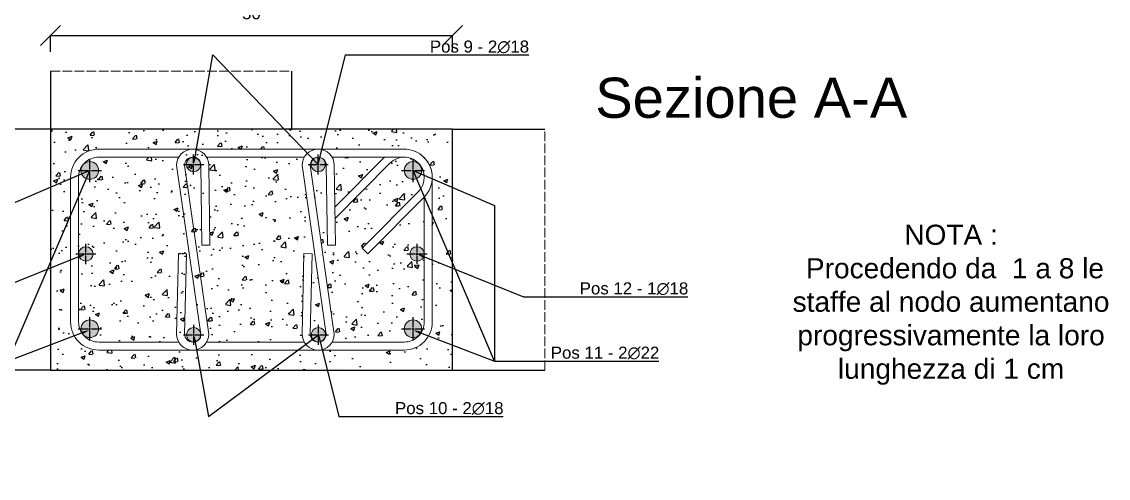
# Model space of a CAD drawing. Header units: millimetres. Extents: x -455371 to 117772, y -78417 to 116564.
# Drawn here: x -243904 to -242553, y 109759 to 110327 of the extents above; entities that cross this region are included whole.
import ezdxf
from ezdxf import colors
from ezdxf.entities.mleader import LeaderData, LeaderLine
from ezdxf.math import Vec2, Vec3

# ---------------------------------------------------------------- set-up
doc = ezdxf.new("R2010")
doc.units = ezdxf.units.MM
doc.linetypes.add('ACAD_ISO02W100', pattern=[15, 12, -3])
doc.linetypes.add('CENTER2', pattern=[28.575, 19.05, -3.175, 3.175, -3.175])
doc.layers.get('0').update_dxf_attribs({"color": 255})
for name, color, linetype, lineweight in [('armature', 5, 'Continuous', 18), ('Cls', 7, 'Continuous', 25), ('quote', 5, 'Continuous', 15), ('RETINO ARMATURE', 253, 'Continuous', 15), ('Scritte', 7, 'Continuous', 15), ('staffe', 10, 'Continuous', 15), ('tratteggio 1 a 50', 230, 'ACAD_ISO02W100', 15)]:
    doc.layers.add(name, color=color, linetype=linetype, lineweight=lineweight)
doc.layers.add('RETINI', color=253, linetype='Continuous')
doc.styles.get("Standard").update_dxf_attribs({"font": 'arial.ttf'})
doc.dimstyles.new('scala 1 a 10', dxfattribs={"dimtxt": 15, "dimasz": 25, "dimexe": 0.183, "dimexo": 0.1, "dimgap": 20, "dimtad": 2, "dimdec": 0, "dimlfac": 0.1, "dimzin": 0, "dimdsep": 46, "dimtxsty": 'Standard', "dimblk": 'OBLIQUE', "dimcen": -25, "dimadec": 0, "dimazin": 0, "dimtfac": 1, "dimtdec": 0, "dimtofl": 0, "dimtmove": 0, "dimatfit": 3, "dimfxl": 20, "dimfxlon": 1, "dimtolj": 1, "dimtzin": 0, "dimarcsym": 0})
pattern_1 = [(50, (93830.4, -741.354), (52.833554, -4.622335), [5.5245, -60.7695]), (355, (93830.4, -741.354), (-10.220592, 55.406485), [4.4196, -48.6157694]), (100.451445, (93834.804, -741.74), (42.612962, 50.784148), [4.6951026, -51.646171]), (46.1842, (93830.4, -726.62), (78.612922, -12.192275), [8.28675, -91.15425]), (96.635558, (93836.95, -727.64), (68.847199, 71.753576), [7.042657, -77.469326]), (351.18415, (93830.4, -726.62), (68.847199, 71.753576), [6.62939, -72.923322]), (21, (93837.767, -730.305), (43.9681735, -29.6569075), [5.5245, -60.7695]), (326, (93837.767, -730.305), (17.922588, 53.41451), [4.4196, -48.6156]), (71.451445, (93841.43, -732.776), (61.8907616, 23.757603), [4.6951026, -51.646082]), (37.5, (93830.401, -741.354), (0.8956949, 24.5209613), [0, -48.02632, 0, -49.3522, 0, -48.79975]), (7.5, (93830.4, -741.354), (19.3777021, 29.0523667), [0, -28.13812, 0, -46.92142, 0, -18.59915]), (327.5, (93813.975, -741.354), (39.3212726, -1.6613358), [0, -18.415, 0, -57.4548, 0, -76.2381]), (317.5, (93806.61, -741.354), (42.9574626, 7.3736824), [0, -23.9395, 0, -38.15588, 0, -54.1401])]

# ---------------------------------------------------------------- blocks, each defined once
blk = doc.blocks.new('*U3361')
at = {"layer": 'Cls', "color": 0, "linetype": 'CENTER2', "transparency": 16777216}
for p, q in [((0, 2.2), (0, 14.5)), ((-14.5, 0), (-2.2, 0)), ((2.2, 0), (14.5, 0)), ((0, -14.5), (0, -2.2))]:
    blk.add_line(p, q, dxfattribs=at)
at = {"layer": 'Cls', "color": 0, "linetype": 'Continuous', "transparency": 16777216}
for p, q in [((-1.1, 0), (1.1, 0)), ((0, -1.1), (0, 1.1))]:
    blk.add_line(p, q, dxfattribs=at)
blk = doc.blocks.new('*U3362')
at = {"layer": 'Cls', "color": 0, "linetype": 'CENTER2', "transparency": 16777216}
for p, q in [((-12.5, 0), (-1.8, 0)), ((0, 1.8), (0, 12.5)), ((1.8, 0), (12.5, 0)), ((0, -12.5), (0, -1.8))]:
    blk.add_line(p, q, dxfattribs=at)
at = {"layer": 'Cls', "color": 0, "linetype": 'Continuous', "transparency": 16777216}
for p, q in [((-0.9, 0), (0.9, 0)), ((0, -0.9), (0, 0.9))]:
    blk.add_line(p, q, dxfattribs=at)
blk = doc.blocks.new('*U3338')
at = {"layer": 'Cls', "color": 0, "linetype": 'CENTER2', "transparency": 16777216}
for p, q in [((-12.5, 0), (-1.8, 0)), ((0, 1.8), (0, 12.5)), ((1.8, 0), (12.5, 0)), ((0, -12.5), (0, -1.8))]:
    blk.add_line(p, q, dxfattribs=at)
at = {"layer": 'Cls', "color": 0, "linetype": 'Continuous', "transparency": 16777216}
for p, q in [((-0.9, 0), (0.9, 0)), ((0, -0.9), (0, 0.9))]:
    blk.add_line(p, q, dxfattribs=at)
blk = doc.blocks.new('*U3339')
at = {"layer": 'Cls', "color": 0, "linetype": 'CENTER2', "transparency": 16777216}
for p, q in [((0, 2.2), (0, 14.5)), ((-14.5, 0), (-2.2, 0)), ((2.2, 0), (14.5, 0)), ((0, -14.5), (0, -2.2))]:
    blk.add_line(p, q, dxfattribs=at)
at = {"layer": 'Cls', "color": 0, "linetype": 'Continuous', "transparency": 16777216}
for p, q in [((-1.1, 0), (1.1, 0)), ((0, -1.1), (0, 1.1))]:
    blk.add_line(p, q, dxfattribs=at)
blk = doc.blocks.new('*U3340')
at = {"layer": 'Cls', "color": 0, "linetype": 'CENTER2', "transparency": 16777216}
for p, q in [((-12.5, 0), (-1.8, 0)), ((0, 1.8), (0, 12.5)), ((1.8, 0), (12.5, 0)), ((0, -12.5), (0, -1.8))]:
    blk.add_line(p, q, dxfattribs=at)
at = {"layer": 'Cls', "color": 0, "linetype": 'Continuous', "transparency": 16777216}
for p, q in [((-0.9, 0), (0.9, 0)), ((0, -0.9), (0, 0.9))]:
    blk.add_line(p, q, dxfattribs=at)
blk = doc.blocks.new('*U3341')
at = {"layer": 'Cls', "color": 0, "linetype": 'CENTER2', "transparency": 16777216}
for p, q in [((0, 2.2), (0, 14.5)), ((-14.5, 0), (-2.2, 0)), ((2.2, 0), (14.5, 0)), ((0, -14.5), (0, -2.2))]:
    blk.add_line(p, q, dxfattribs=at)
at = {"layer": 'Cls', "color": 0, "linetype": 'Continuous', "transparency": 16777216}
for p, q in [((-1.1, 0), (1.1, 0)), ((0, -1.1), (0, 1.1))]:
    blk.add_line(p, q, dxfattribs=at)
blk = doc.blocks.new('*U3342')
at = {"layer": 'Cls', "color": 0, "linetype": 'CENTER2', "transparency": 16777216}
for p, q in [((-12.5, 0), (-1.8, 0)), ((0, 1.8), (0, 12.5)), ((1.8, 0), (12.5, 0)), ((0, -12.5), (0, -1.8))]:
    blk.add_line(p, q, dxfattribs=at)
at = {"layer": 'Cls', "color": 0, "linetype": 'Continuous', "transparency": 16777216}
for p, q in [((-0.9, 0), (0.9, 0)), ((0, -0.9), (0, 0.9))]:
    blk.add_line(p, q, dxfattribs=at)
blk = doc.blocks.new('*U3359')
at = {"layer": 'Cls', "color": 0, "linetype": 'CENTER2', "transparency": 16777216}
for p, q in [((-12.5, 0), (-1.8, 0)), ((0, 1.8), (0, 12.5)), ((1.8, 0), (12.5, 0)), ((0, -12.5), (0, -1.8))]:
    blk.add_line(p, q, dxfattribs=at)
at = {"layer": 'Cls', "color": 0, "linetype": 'Continuous', "transparency": 16777216}
for p, q in [((-0.9, 0), (0.9, 0)), ((0, -0.9), (0, 0.9))]:
    blk.add_line(p, q, dxfattribs=at)
blk = doc.blocks.new('*U3360')
at = {"layer": 'Cls', "color": 0, "linetype": 'CENTER2', "transparency": 16777216}
for p, q in [((0, 2.2), (0, 14.5)), ((-14.5, 0), (-2.2, 0)), ((2.2, 0), (14.5, 0)), ((0, -14.5), (0, -2.2))]:
    blk.add_line(p, q, dxfattribs=at)
at = {"layer": 'Cls', "color": 0, "linetype": 'Continuous', "transparency": 16777216}
for p, q in [((-1.1, 0), (1.1, 0)), ((0, -1.1), (0, 1.1))]:
    blk.add_line(p, q, dxfattribs=at)
blk = doc.blocks.new('*U3363')
at = {"layer": 'Cls', "color": 0, "linetype": 'CENTER2', "transparency": 16777216}
for p, q in [((-12.5, 0), (-1.8, 0)), ((0, 1.8), (0, 12.5)), ((1.8, 0), (12.5, 0)), ((0, -12.5), (0, -1.8))]:
    blk.add_line(p, q, dxfattribs=at)
at = {"layer": 'Cls', "color": 0, "linetype": 'Continuous', "transparency": 16777216}
for p, q in [((-0.9, 0), (0.9, 0)), ((0, -0.9), (0, 0.9))]:
    blk.add_line(p, q, dxfattribs=at)
blk = doc.blocks.new('_Oblique')
at = {"color": 0, "linetype": 'ByBlock', "lineweight": -2}
blk.add_line((-0.5, -0.5), (0.5, 0.5), dxfattribs=at)
blk = doc.blocks.new('*D3386')
at = {"layer": 'Defpoints', "color": 0, "transparency": 16777216}
for p in [(-243368.6, 110309.9), (-243868.6, 110193.6), (-243368.6, 110193.6)]:
    blk.add_point(p, dxfattribs=at)
at = {"layer": 'quote', "color": 0, "lineweight": -2, "transparency": 16777216}
for p, q in [((-243868.6, 110289.9), (-243868.6, 110310.1)), ((-243868.6, 110309.9), (-243368.6, 110309.9)), ((-243368.6, 110289.9), (-243368.6, 110310.1))]:
    blk.add_line(p, q, dxfattribs=at)
at = {"layer": 'quote', "color": 0, "lineweight": -2, "transparency": 16777216, "xscale": 25, "yscale": 25, "zscale": 25, "rotation": 180}
blk.add_blockref('_Oblique', (-243868.6, 110309.9), dxfattribs=at)
at = {"layer": 'quote', "color": 0, "lineweight": -2, "transparency": 16777216, "xscale": 25, "yscale": 25, "zscale": 25}
blk.add_blockref('_Oblique', (-243368.6, 110309.9), dxfattribs=at)
at = {"layer": 'quote', "color": 0, "transparency": 16777216, "insert": (-243618.6, 110337.6), "char_height": 15, "attachment_point": 5}
blk.add_mtext('\\A1;50', dxfattribs=at)
blk = doc.blocks.new('*D3387')
at = {"layer": 'Defpoints', "color": 0, "transparency": 16777216}
for p in [(-243368.6, 110193.6), (-244205.8, 109893.6), (-243368.6, 109893.6)]:
    blk.add_point(p, dxfattribs=at)
at = {"layer": 'quote', "color": 0, "lineweight": -2, "transparency": 16777216}
for p, q in [((-244185.8, 110193.6), (-244206, 110193.6)), ((-244205.8, 110193.6), (-244205.8, 109893.6)), ((-244185.8, 109893.6), (-244206, 109893.6))]:
    blk.add_line(p, q, dxfattribs=at)
at = {"layer": 'quote', "color": 0, "lineweight": -2, "transparency": 16777216, "xscale": 25, "yscale": 25, "zscale": 25}
for p, rotation in [((-244205.8, 110193.6), 90), ((-244205.8, 109893.6), 270)]:
    blk.add_blockref('_Oblique', p, dxfattribs=dict(at, rotation=rotation))
at = {"layer": 'quote', "color": 0, "transparency": 16777216, "insert": (-244233.5, 110043.6), "char_height": 15, "attachment_point": 5, "rotation": 90}
blk.add_mtext('\\A1;30', dxfattribs=at)

msp = doc.modelspace()

# ---------------------------------------------------------------- hatches: boundary and pattern name
at = {"layer": 'RETINI'}
h = msp.add_hatch(dxfattribs=at)
h.set_pattern_fill('AR-CONC', color=256, scale=0.29)
h.set_pattern_definition(pattern_1)
h.paths.add_polyline_path([(-243368.6, 110193.6), (-243868.6, 110193.6), (-243868.6, 109893.6), (-243368.6, 109893.6)])
h.paths.add_polyline_path([(-243393.6, 110133.6), (-243393.6, 109953.6, -0.414214), (-243428.6, 109918.6), (-243808.6, 109918.6, -0.414214), (-243843.6, 109953.6), (-243843.6, 110133.6, -0.414214), (-243808.6, 110168.6), (-243428.6, 110168.6, -0.414214)], flags=16)
h.paths.add_polyline_path([(-243535.5, 110158.6), (-243535.5, 110158.6, -0.414214), (-243526.5, 110149.6), (-243525.6, 110149.6, 0.38521)], flags=0)
h.paths.add_polyline_path([(-243405.1, 110142.1), (-243406.6, 110142.1, -1), (-243428.6, 110142.1, -0.414214), (-243417.6, 110153.1), (-243417.6, 110156, -0.193276)], flags=0)
h.paths.add_polyline_path([(-243403.6, 109953.6, -0.285636), (-243417.6, 109931.1), (-243417.6, 109934.1, -0.414214), (-243428.6, 109945.1, -1), (-243406.6, 109945.1), (-243405.1, 109945.1, 0.086564), (-243403.6, 109953.6), (-243403.6, 110038.2, -1), (-243421.6, 110038.2, -1), (-243403.6, 110038.2)], flags=0)
h.paths.add_polyline_path([(-243690.4, 109928.6), (-243690.4, 109937.6), (-243691.3, 109937.6), (-243699.4, 109937.6, 0.414214), (-243690.4, 109928.6), (-243690.4, 109928.6, -0.422218), (-243701.6, 109937.6), (-243701.7, 109937.6), (-243699.4, 110038.5), (-243709.4, 110038.7), (-243711.7, 109938.6, 1), (-243671.7, 109938.6), (-243701.7, 110148.6, -0.980013), (-243681.7, 110149), (-243680.3, 110049), (-243670.3, 110049.1), (-243671.7, 110149.1, 0.98592), (-243711.7, 110148.6), (-243682, 109940.7, -0.088534), (-243681.4, 109937.6, -1), (-243699.4, 109937.6), (-243701.6, 109937.6, 0.422218)], flags=16)
h.paths.add_polyline_path([(-243526.3, 109937.6, -1), (-243544.3, 109937.6, -1)], flags=0)
h.paths.add_polyline_path([(-243819.7, 110156), (-243819.7, 110153.1, -0.414214), (-243808.7, 110142.1, -1), (-243830.7, 110142.1), (-243832.2, 110142.1, 0.087042), (-243833.6, 110133.6), (-243833.6, 110038.2, -1), (-243815.6, 110038.2, -1), (-243833.6, 110038.2), (-243833.6, 109953.6, 0.086564), (-243832.2, 109945.1), (-243830.7, 109945.1, -1), (-243808.7, 109945.1, -0.414214), (-243819.7, 109934.1), (-243819.7, 109931.1, -0.285636), (-243833.6, 109953.6), (-243833.6, 110133.6, -0.285114)], flags=0)
h = msp.add_hatch(dxfattribs=at)
h.set_pattern_fill('AR-CONC', color=256, scale=0.29)
h.set_pattern_definition(pattern_1)
h.paths.add_polyline_path([(-243709.4, 110038.7), (-243695.9, 110038.4), (-243710.9, 110143, -0.204635), (-243709, 110158.6), (-243808.6, 110158.6, 0.115463), (-243819.7, 110156), (-243819.7, 110153.1, -0.414214), (-243808.7, 110142.1, -1), (-243830.7, 110142.1), (-243832.2, 110142.1, 0.087042), (-243833.6, 110133.6), (-243833.6, 110038.2, -1), (-243815.6, 110038.2, -1), (-243833.6, 110038.2), (-243833.6, 109953.6, 0.086564), (-243832.2, 109945.1), (-243830.7, 109945.1, -1), (-243808.7, 109945.1, -0.414214), (-243819.7, 109934.1), (-243819.7, 109931.1, 0.114975), (-243808.6, 109928.6), (-243709, 109928.6, -0.131652), (-243711.7, 109938.6)])
h = msp.add_hatch(dxfattribs=at)
h.set_pattern_fill('AR-CONC', color=256, scale=0.29)
h.set_pattern_definition(pattern_1)
h.paths.add_polyline_path([(-243553.2, 110038.7), (-243543.2, 110038.5), (-243545.5, 109938.5, 0.998301), (-243525.5, 109938.6), (-243555.5, 110148.6, -0.131653), (-243552.8, 110158.6), (-243674.4, 110158.6, -0.124447), (-243671.7, 110149.1), (-243670.3, 110049.1), (-243680.3, 110049), (-243681.7, 110149, 0.980013), (-243701.7, 110148.6), (-243671.7, 109938.6, -0.131652), (-243674.4, 109928.6), (-243552.8, 109928.6, -0.131652), (-243555.5, 109938.6)])
h = msp.add_hatch(dxfattribs=at)
h.set_pattern_fill('AR-CONC', color=256, scale=0.29)
h.set_pattern_definition(pattern_1)
h.paths.add_polyline_path([(-243403.6, 110038.2, -1), (-243421.6, 110038.2, -1), (-243403.6, 110038.2), (-243403.6, 110109.1), (-243473.7, 110038.2), (-243480.8, 110045.3), (-243410.9, 110116, 0.289543), (-243405.1, 110142.1), (-243406.6, 110142.1, -1), (-243428.6, 110142.1, -0.414214), (-243417.6, 110153.1), (-243417.6, 110156, 0.32833), (-243446.7, 110150.8), (-243514.6, 110082.2), (-243514.1, 110049.1), (-243524.1, 110049), (-243525.5, 110149, 0.01493), (-243525.6, 110149.6), (-243526.5, 110149.6, -1), (-243544.5, 110149.6), (-243545.5, 110149.6, 0.024997), (-243545.5, 110148.6), (-243515.5, 109938.6, -0.131652), (-243518.2, 109928.6), (-243428.6, 109928.6, 0.114975), (-243417.6, 109931.1), (-243417.6, 109934.1, -0.414214), (-243428.6, 109945.1, -1), (-243406.6, 109945.1), (-243405.1, 109945.1, 0.086564), (-243403.6, 109953.6)])
h = msp.add_hatch(dxfattribs=at)
h.set_pattern_fill('AR-CONC', color=256, scale=0.29)
h.set_pattern_definition(pattern_1)
h.paths.add_polyline_path([(-243453.1, 110158.6), (-243518.2, 110158.6, -0.124447), (-243515.5, 110149.1), (-243514.8, 110096.3)])
at = {"layer": 'RETINO ARMATURE'}
h = msp.add_hatch(color=256, dxfattribs=at)
h.dxf.hatch_style = 1
h.paths.add_polyline_path([(-243830.7, 110142.1, 1), (-243808.7, 110142.1, 1)])
h.paths.add_polyline_path([(-243833.6, 110038.2, 1), (-243815.6, 110038.2, 1)])
h.paths.add_polyline_path([(-243691.1, 110158.5, 0.396418), (-243699.5, 110149.6, 0.911059), (-243681.7, 110147.9), (-243681.7, 110149, 0.384742)])
h.paths.add_polyline_path([(-243690.5, 110158.6), (-243690.5, 110158.5, -0.352109), (-243681.7, 110149.6), (-243681.5, 110149.6, 0.414214)])
h.paths.add_polyline_path([(-243681.5, 110149.6), (-243681.7, 110149.6, -0.01493), (-243681.7, 110149), (-243681.7, 110147.9, 0.04654)])
h.paths.add_polyline_path([(-243544.5, 110149.6, 1), (-243526.5, 110149.6, 1)])
h = msp.add_hatch(color=256, dxfattribs=at)
h.dxf.hatch_style = 1
h.paths.add_polyline_path([(-243428.6, 110142.1, 1), (-243406.6, 110142.1, 1)])
h = msp.add_hatch(color=256, dxfattribs=at)
h.dxf.hatch_style = 1
h.paths.add_polyline_path([(-243808.7, 109945.1, 1), (-243830.7, 109945.1, 1)])
h.paths.add_polyline_path([(-243699.4, 109937.6, 0.399399), (-243690.9, 109928.6, 0.391097), (-243681.7, 109938.6), (-243682, 109940.7, 0.837334)])
h.paths.add_polyline_path([(-243681.4, 109937.6), (-243681.7, 109937.6, -0.350111), (-243690.4, 109928.6), (-243690.4, 109928.6, 0.414214)])
h.paths.add_polyline_path([(-243682, 109940.7), (-243681.7, 109938.6, -0.024544), (-243681.7, 109937.6), (-243681.4, 109937.6, 0.088534)])
h.paths.add_polyline_path([(-243544.3, 109937.6, 0.41083), (-243535.4, 109928.6, 0.101717), (-243531.5, 109929.4, 0.290552), (-243526.3, 109937.6, 1)])
h.paths.add_polyline_path([(-243403.6, 110038.2, 1), (-243421.6, 110038.2, 1)])
h.paths.add_polyline_path([(-243428.6, 109945.1, 1), (-243406.6, 109945.1, 1)])

# ---------------------------------------------------------------- linework, layer by layer
at = {"layer": 'armature'}
for centre, radius in [((-243819.7, 110142.1), 11), ((-243690.5, 110149.6), 9), ((-243535.5, 110149.6), 9), ((-243417.6, 110142.1), 11), ((-243824.6, 110038.2), 9), ((-243412.6, 110038.2), 9), ((-243819.7, 109945.1), 11), ((-243690.4, 109937.6), 9), ((-243535.3, 109937.6), 9), ((-243417.6, 109945.1), 11)]:
    msp.add_circle(centre, radius, dxfattribs=at)
at = {"layer": 'Cls'}
for points in [[(-243868.6, 110265.6), (-243868.6, 110193.6)], [(-243568.6, 110265.6), (-243568.6, 110193.6)], [(-243868.6, 110193.6), (-243983.7, 110193.6)], [(-243368.6, 110193.6), (-243868.6, 110193.6), (-243868.6, 109893.6), (-243368.6, 109893.6), (-243368.6, 110193.6)], [(-243368.6, 110193.6), (-243253.6, 110193.6)], [(-243868.6, 109893.6), (-243983.7, 109893.6)], [(-243368.6, 109893.6), (-243253.6, 109893.6)]]:
    msp.add_lwpolyline(points, dxfattribs=at)
at = {"layer": 'staffe'}
for points in [[(-243428.6, 110168.6), (-243808.6, 110168.6, 0.414214), (-243843.6, 110133.6), (-243843.6, 109953.6, 0.414214), (-243808.6, 109918.6), (-243428.6, 109918.6, 0.414214), (-243393.6, 109953.6), (-243393.6, 110133.6, 0.414214)], [(-243701.7, 109938.5), (-243699.4, 110038.5), (-243709.4, 110038.7), (-243711.7, 109938.6, 0.666247), (-243711.7, 109938.6, 1), (-243671.7, 109938.6), (-243701.7, 110148.6, -0.980013), (-243681.7, 110149), (-243680.3, 110049), (-243670.3, 110049.1), (-243671.7, 110148.6, 0.666247), (-243671.7, 110148.6, 1), (-243711.7, 110148.6), (-243681.7, 109938.6, -0.998301)], [(-243545.5, 109938.5), (-243543.2, 110038.5), (-243553.2, 110038.7), (-243555.5, 109938.6, 0.666247), (-243555.5, 109938.6, 1), (-243515.5, 109938.6), (-243545.5, 110148.6, -0.980013), (-243525.5, 110149), (-243524.1, 110049), (-243514.1, 110049.1), (-243515.5, 110148.6, 0.666247), (-243515.5, 110148.6, 1), (-243555.5, 110148.6), (-243525.5, 109938.6, -0.998301)]]:
    msp.add_lwpolyline(points, format="xyb", close=True, dxfattribs=at)
for points in [[(-243410.5, 110116.4), (-243480.8, 110045.3), (-243473.7, 110038.2), (-243403.8, 110108.9, 0.666247), (-243428.6, 110168.6, 0.666247)], [(-243709, 110158.6), (-243808.6, 110158.6, 0.414214), (-243833.6, 110133.6), (-243833.6, 109953.6, 0.414214), (-243808.6, 109928.6), (-243709, 109928.6)], [(-243403.6, 110133.6, 0.414214), (-243428.6, 110158.6), (-243518.2, 110158.6)], [(-243518.2, 109928.6), (-243428.6, 109928.6, 0.414214), (-243403.6, 109953.6), (-243403.6, 110109.1)]]:
    msp.add_lwpolyline(points, format="xyb", dxfattribs=at)
for points in [[(-243691.6, 110158.6), (-243691.7, 110158.6)], [(-243552.8, 110158.6), (-243674.4, 110158.6)], [(-243535.5, 110158.6), (-243535.5, 110158.6)], [(-243453.1, 110158.6), (-243514.8, 110096.3)], [(-243514.6, 110082.2), (-243446.4, 110151.1)], [(-243691.7, 109928.6), (-243691.7, 109928.6)], [(-243674.4, 109928.6), (-243552.8, 109928.6)], [(-243535.5, 109928.6), (-243535.5, 109928.6)]]:
    msp.add_lwpolyline(points, dxfattribs=at)
msp.add_arc((-243428.6, 110133.6), 25, 315.3064, 135.3064, dxfattribs=at)
at = {"layer": 'tratteggio 1 a 50'}
for points in [[(-243868.6, 110265.6), (-243568.6, 110265.6)], [(-243253.6, 109893.6), (-243253.6, 110193.6)]]:
    msp.add_lwpolyline(points, dxfattribs=at)

# ---------------------------------------------------------------- block references
at = {"layer": 'Cls', "linetype": 'CENTER2'}
for name, p in [('*U3339', (-243819.7, 110142.1)), ('*U3338', (-243690.5, 110149.6)), ('*U3362', (-243535.5, 110149.6)), ('*U3361', (-243417.6, 110142.1)), ('*U3340', (-243824.6, 110038.2)), ('*U3363', (-243412.6, 110038.2)), ('*U3341', (-243819.7, 109945.1)), ('*U3342', (-243690.4, 109937.6)), ('*U3359', (-243535.3, 109937.6)), ('*U3360', (-243417.6, 109945.1))]:
    msp.add_blockref(name, p, dxfattribs=at)

# ---------------------------------------------------------------- texts
at = {"layer": 'Scritte', "attachment_point": 1}
for s, width, insert, char_height in [('Sezione A-A', 923.094, (-243190.9, 110257.6), 50), ('\\pxqc;NOTA :\\P Procedendo da  1 a 8 le staffe al nodo aumentano progressivamente la loro lunghezza di 1 cm', 449.715, (-242973.1, 110074.6), 25)]:
    msp.add_mtext_dynamic_manual_height_columns(s, width=width, gutter_width=12.5, heights=[0], dxfattribs=dict(at, insert=insert, char_height=char_height))

# ---------------------------------------------------------------- dimensions: what is measured, and where the dimension line sits
at = {"layer": 'quote'}
dim = msp.add_linear_dim(base=(-243368.6, 110309.9), p1=(-243868.6, 110193.6), p2=(-243368.6, 110193.6), dimstyle='scala 1 a 10', dxfattribs=at)
dim.commit()
dim.dimension.update_dxf_attribs({"geometry": '*D3386', "text_midpoint": (-243618.6, 110337.6)})
dim = msp.add_linear_dim(base=(-244205.8, 109893.6), p1=(-243368.6, 110193.6), p2=(-243368.6, 109893.6), angle=90, dimstyle='scala 1 a 10', dxfattribs=at)
dim.commit()
dim.dimension.update_dxf_attribs({"geometry": '*D3387', "text_midpoint": (-244233.5, 110043.6)})

# ---------------------------------------------------------------- leaders
ml = msp.add_multileader_mtext('Standard', dxfattribs=at)
ml.set_content('Pos 9 - 2∅18', color=256)
ml.set_leader_properties()
ml.build(insert=Vec2(0, 0))
ml.multileader.update_dxf_attribs({"text_left_attachment_type": 6, "text_right_attachment_type": 6, "dogleg_length": 20, "arrow_head_size": 10})
ctx = ml.context
ctx.base_point, ctx.char_height, ctx.arrow_head_size, ctx.landing_gap_size, ctx.plane_origin = Vec3(-243446.6, 110285.8), 15, 10, 50, Vec3(-243799.1, 110141.8)
ctx.left_attachment, ctx.right_attachment = 6, 6
notes = []
notes.append((ctx, [(0, (1, 1, 0), (-243466.6, 110285.8), (1, 0), 20, [(2, [(-243690.5, 110149.6), (-243666.5, 110285.8), (-243535.5, 110149.6), (-243501.4, 110285.8)], 0, [])])]))
ctx.mtext.insert, ctx.mtext.flow_direction = Vec3(-243396.6, 110303.8), 5
ml = msp.add_multileader_mtext('Standard', dxfattribs=at)
ml.set_content('Pos 7 - 2∅22', color=256)
ml.set_leader_properties()
ml.build(insert=Vec2(0, 0))
ml.multileader.update_dxf_attribs({"text_left_attachment_type": 6, "text_right_attachment_type": 6, "dogleg_length": 20, "arrow_head_size": 10})
ctx = ml.context
ctx.base_point, ctx.char_height, ctx.arrow_head_size, ctx.landing_gap_size, ctx.plane_origin = Vec3(-244161.8, 109904.9), 15, 10, 50, Vec3(-243819.7, 109943.6)
ctx.left_attachment, ctx.right_attachment, ctx.text_align_type = 6, 6, 2
notes.append((ctx, [(0, (1, 1, 0), (-243921.1, 109904.9), (-1, 0), 20, [(1, [(-243819.7, 109943.6), (-243921.1, 109904.9), (-243819.7, 110142.1), (-243921.1, 110098.5)], 0, [])])]))
ctx.mtext.insert, ctx.mtext.alignment, ctx.mtext.flow_direction = Vec3(-243991.1, 109922.9), 3, 5
ml = msp.add_multileader_mtext('Standard', dxfattribs=at)
ml.set_content('Pos 11 - 2∅22', color=256)
ml.set_leader_properties()
ml.build(insert=Vec2(0, 0))
ml.multileader.update_dxf_attribs({"text_left_attachment_type": 6, "text_right_attachment_type": 6, "dogleg_length": 20, "arrow_head_size": 10})
ctx = ml.context
ctx.base_point, ctx.char_height, ctx.arrow_head_size, ctx.landing_gap_size, ctx.plane_origin = Vec3(-243296.2, 109904.9), 15, 10, 50, Vec3(-243417.6, 109943.6)
ctx.left_attachment, ctx.right_attachment = 6, 6
notes.append((ctx, [(0, (1, 1, 0), (-243316.2, 109904.9), (1, 0), 20, [(1, [(-243417.6, 109943.6), (-243316.2, 109904.9), (-243417.6, 110142.1), (-243316.2, 110098.5)], 0, [])])]))
ctx.mtext.insert, ctx.mtext.flow_direction = Vec3(-243246.2, 109922.9), 5
ml = msp.add_multileader_mtext('Standard', dxfattribs=at)
ml.set_content('Pos 8 - 1∅18', color=256)
ml.set_leader_properties()
ml.build(insert=Vec2(0, 0))
ml.multileader.update_dxf_attribs({"text_left_attachment_type": 6, "text_right_attachment_type": 6, "dogleg_length": 20, "arrow_head_size": 10})
ctx = ml.context
ctx.base_point, ctx.char_height, ctx.arrow_head_size, ctx.landing_gap_size, ctx.plane_origin = Vec3(-244198, 109984.9), 15, 10, 50, Vec3(-243512.6, 109902.6)
ctx.left_attachment, ctx.right_attachment, ctx.text_align_type = 6, 6, 2
notes.append((ctx, [(0, (1, 1, 0), (-243957.1, 109984.9), (-1, 0), 20, [(3, [(-243824.6, 110038.2), (-243957.1, 109984.9)], 0, [])])]))
ctx.mtext.insert, ctx.mtext.alignment, ctx.mtext.flow_direction = Vec3(-244027.1, 110002.9), 3, 5
ml = msp.add_multileader_mtext('Standard', dxfattribs=at)
ml.set_content('Pos 12 - 1∅18', color=256)
ml.set_leader_properties()
ml.build(insert=Vec2(0, 0))
ml.multileader.update_dxf_attribs({"text_left_attachment_type": 6, "text_right_attachment_type": 6, "dogleg_length": 20, "arrow_head_size": 10})
ctx = ml.context
ctx.base_point, ctx.char_height, ctx.arrow_head_size, ctx.landing_gap_size, ctx.plane_origin = Vec3(-243260.2, 109984.9), 15, 10, 50, Vec3(-243724.6, 109902.6)
ctx.left_attachment, ctx.right_attachment = 6, 6
notes.append((ctx, [(0, (1, 1, 0), (-243280.2, 109984.9), (1, 0), 20, [(3, [(-243412.6, 110038.2), (-243280.2, 109984.9)], 0, [])])]))
ctx.mtext.insert, ctx.mtext.flow_direction = Vec3(-243210.2, 110002.9), 5
ml = msp.add_multileader_mtext('Standard', dxfattribs=at)
ml.set_content('Pos 10 - 2∅18', color=256)
ml.set_leader_properties()
ml.build(insert=Vec2(0, 0))
ml.multileader.update_dxf_attribs({"text_left_attachment_type": 6, "text_right_attachment_type": 6, "dogleg_length": 20, "arrow_head_size": 10})
ctx = ml.context
ctx.base_point, ctx.char_height, ctx.arrow_head_size, ctx.landing_gap_size, ctx.plane_origin = Vec3(-243490, 109835.9), 15, 10, 50, Vec3(-243799.1, 109945.3)
ctx.left_attachment, ctx.right_attachment = 6, 6
notes.append((ctx, [(0, (1, 1, 0), (-243510, 109835.9), (1, 0), 20, [(2, [(-243690.4, 109938.5), (-243672.2, 109835.9), (-243535.3, 109937.6), (-243510, 109835.9)], 0, [])])]))
ctx.mtext.insert, ctx.mtext.flow_direction = Vec3(-243440, 109853.9), 5
for ctx, leaders in notes:
    for number, flags, end, landing, length, lines in leaders:
        leader = LeaderData()
        leader.index, (leader.has_last_leader_line, leader.has_dogleg_vector, leader.attachment_direction) = number, flags
        leader.last_leader_point, leader.dogleg_vector, leader.dogleg_length = Vec3(end), Vec3(landing), length
        for number, points, colour, breaks in lines:
            line = LeaderLine()
            line.index, line.vertices, line.color, line.breaks = number, Vec3.list(points), colors.encode_raw_color(colour), breaks
            leader.lines.append(line)
        ctx.leaders.append(leader)

doc.saveas('drawing.dxf')
